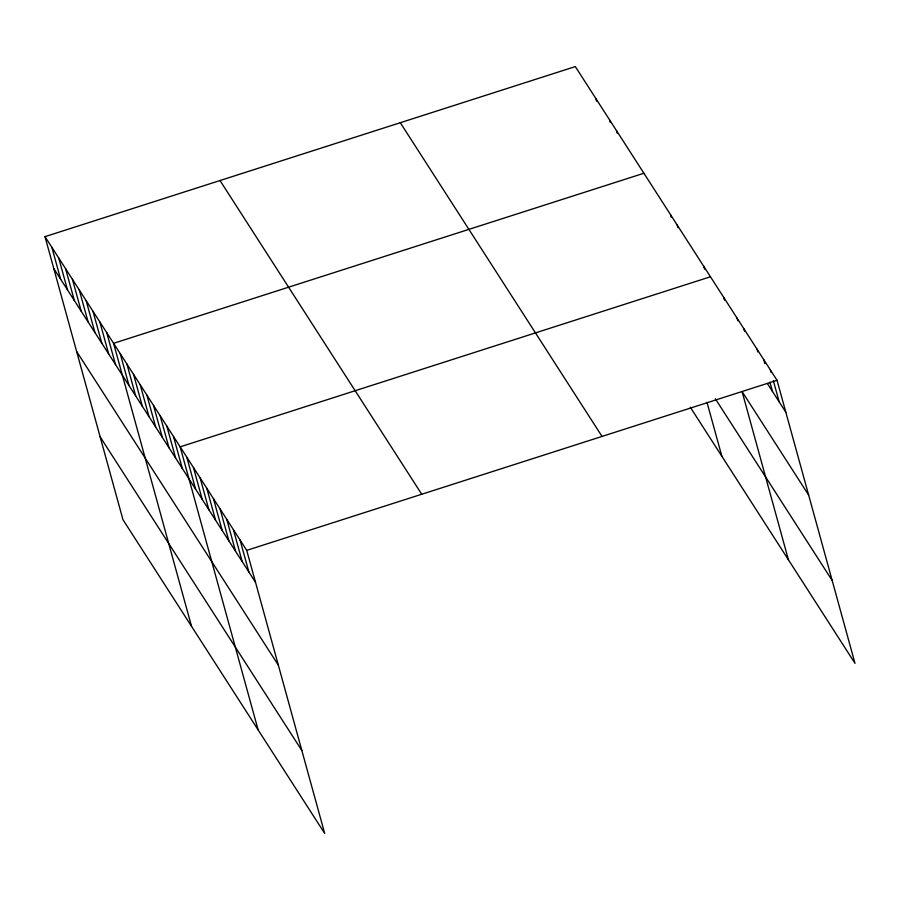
<?xml version="1.0" encoding="UTF-8"?>
<svg xmlns="http://www.w3.org/2000/svg" width="900" height="900" viewBox="0 0 900 900"><rect width="100%" height="100%" fill="white"/><g stroke="black" fill="none" stroke-linecap="round" stroke-linejoin="round"><path stroke-width="1.35" d="M45 236.655L246.724 550.373L324.686 833.411L122.962 519.694L45 236.655L575.314 66.589L777.038 380.306L855 663.345L690.311 407.228M643.905 173.25L113.58 343.316L191.542 626.355M710.471 276.773L180.157 446.85L258.12 729.889M246.724 550.373L777.038 380.306M767.34 383.468L785.835 412.223M808.661 495.09L742.084 391.567L788.434 559.822M715.309 398.734L832.174 580.477M400.309 122.715L602.033 436.421M220.005 180.529L421.729 494.246M53.797 268.582L255.51 582.289M76.624 351.45L278.336 665.168M100.136 436.826L301.86 750.544M770.377 369.956L771.109 372.611M773.314 380.588L779.175 401.873M763.729 359.595L764.82 363.589M769.95 382.207L772.515 391.522M757.069 349.245L757.8 351.911M743.749 328.545L744.491 331.2M737.1 318.184L737.831 320.85M723.78 297.484L724.511 300.139M703.811 266.423L704.543 269.089M677.183 225.011L677.914 227.678M670.534 214.661L671.265 217.328M707.006 402.356L721.867 456.289M616.466 130.59L617.197 133.245M609.604 119.925L610.346 122.58M595.89 98.584L596.621 101.25M240.064 540.023L248.861 571.939M233.404 529.661L242.201 561.589M226.755 519.311L235.541 551.239M220.095 508.961L228.893 540.889M213.435 498.611L222.232 530.528M206.775 488.25L215.572 520.178M200.126 477.9L208.912 509.827M193.466 467.55L202.264 499.478M186.806 457.2L195.604 489.116M173.498 436.489L182.284 468.416M166.838 426.139L175.635 458.066M160.178 415.789L168.975 447.705M153.529 405.439L162.315 437.355M146.869 395.077L155.666 427.005M140.209 384.728L149.006 416.655M133.56 374.377L142.346 406.305M126.9 364.027L135.686 395.944M120.24 353.678L129.037 385.594M106.729 332.651L115.515 364.579M99.866 321.986L108.664 353.914M93.015 311.321L101.801 343.249M86.153 300.656L94.939 332.572M79.29 289.991L88.087 321.907M72.439 279.326L81.225 311.243M65.576 268.65L74.374 300.577M58.714 257.985L67.511 289.912M51.863 247.32L60.649 279.248"/></g></svg>
